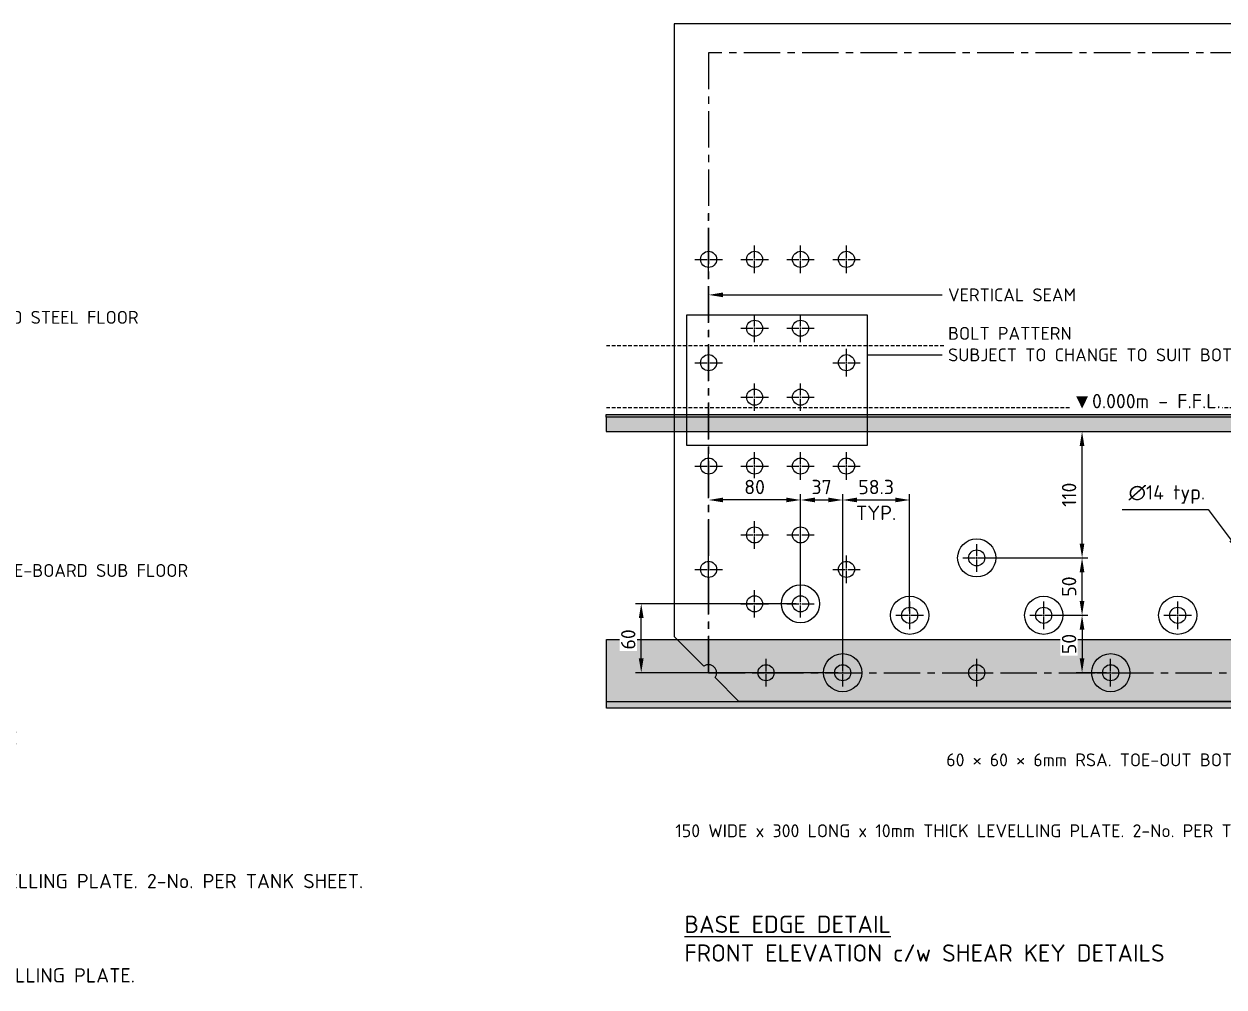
# Model space of a CAD drawing. Header units: millimetres. Extents: x -272986 to 200319, y -34579 to 49604.
# Drawn here: x 40461 to 41506, y -457 to 382 of the extents above; entities that cross this region are included whole.
import ezdxf
from ezdxf import colors
from ezdxf.entities.mleader import LeaderData, LeaderLine
from ezdxf.math import Vec2, Vec3

# ---------------------------------------------------------------- set-up
doc = ezdxf.new("R2010")
doc.units = ezdxf.units.MM
for name, pattern in [('CENTER', [50.8, 31.75, -6.35, 6.35, -6.35]), ('CENTER2', [28.575, 19.05, -3.175, 3.175, -3.175]), ('HIDDEN2', [4.7625, 3.175, -1.5875])]:
    doc.linetypes.add(name, pattern=pattern)
doc.layers.get('Defpoints').update_dxf_attribs({"color": 9})
for name, color, linetype in [('Bolt Holes', 7, 'Continuous'), ('CENTRE', 1, 'CENTER'), ('CENTRELINE', 1, 'CENTER'), ('X 1001 M', 8, 'HIDDEN2'), ('X 3001 D', 5, 'Continuous'), ('X 4001 T', 7, 'Continuous'), ('X 5001 H', 8, 'Continuous')]:
    doc.layers.add(name, color=color, linetype=linetype)
doc.layers.add('X 5999 H', color=7, linetype='Continuous', true_color=0xffffff)
doc.styles.add('BIT STD. 2.5', font='isocpeur.ttf', dxfattribs={"height": 2.5})
doc.styles.add('BIT STD. 3.0', font='isocpeur.ttf', dxfattribs={"height": 2.5})
doc.dimstyles.new('BIT STD. 2.5', dxfattribs={"dimtxt": 2.5, "dimasz": 2.5, "dimexe": 1, "dimexo": 0.75, "dimgap": 1, "dimtad": 1, "dimdec": 0, "dimdsep": 46, "dimtxsty": 'BIT STD. 2.5', "dimcen": 0, "dimadec": 0, "dimazin": 0, "dimtfac": 1, "dimtdec": 0, "dimtmove": 0, "dimatfit": 3, "dimfxl": 1, "dimtfill": 1, "dimlwd": -1, "dimlwe": -1, "dimarcsym": 0})
doc.dimstyles.new('BIT STD. 2.5.1', dxfattribs={"dimtxt": 2, "dimasz": 2.5, "dimexe": 1, "dimexo": 0.75, "dimgap": 1, "dimtad": 1, "dimtih": 1, "dimtoh": 1, "dimdec": 0, "dimdsep": 46, "dimtxsty": 'BIT STD. 2.5', "dimcen": 0, "dimadec": 0, "dimazin": 0, "dimtfac": 1, "dimtdec": 0, "dimtofl": 0, "dimtmove": 0, "dimatfit": 3, "dimfxl": 1, "dimtfill": 1, "dimlwd": -1, "dimlwe": -1, "dimarcsym": 0})
doc.dimstyles.new('BIT STD. 3.0', dxfattribs={"dimtxt": 3, "dimasz": 3, "dimexe": 1, "dimexo": 0.75, "dimgap": 1, "dimtad": 1, "dimdec": 0, "dimdsep": 46, "dimtxsty": 'BIT STD. 3.0', "dimcen": 0, "dimadec": 0, "dimazin": 0, "dimtfac": 1, "dimtdec": 0, "dimtmove": 0, "dimatfit": 3, "dimfxl": 1, "dimtfill": 1, "dimlwd": -1, "dimlwe": -1, "dimarcsym": 0})

# ---------------------------------------------------------------- blocks, each defined once
blk = doc.blocks.new('*U217')
at = {"layer": 'CENTRELINE', "color": 0, "linetype": 'CENTER2', "transparency": 16777216}
for p, q in [((0, 1.4), (0, 12)), ((-12, 0), (-1.4, 0)), ((1.4, 0), (12, 0)), ((0, -12), (0, -1.4))]:
    blk.add_line(p, q, dxfattribs=at)
at = {"layer": 'CENTRELINE', "color": 0, "linetype": 'Continuous', "transparency": 16777216}
for p, q in [((-0.7, 0), (0.7, 0)), ((0, -0.7), (0, 0.7))]:
    blk.add_line(p, q, dxfattribs=at)
blk = doc.blocks.new('14mm DIA HOLE')
blk.add_circle((0, 0), 7)
at = {"layer": 'CENTRELINE', "linetype": 'CENTER2'}
blk.add_blockref('*U217', (0, 0), dxfattribs=at)
blk = doc.blocks.new('*U330')
blk.add_line((-619.6, 0), (-2573.6, 0))
blk = doc.blocks.new('*U449')
blk.add_blockref('14mm DIA HOLE', (0, 0))
blk = doc.blocks.new('*U450')
at = {"color": 0, "linetype": 'ByBlock', "lineweight": -2, "transparency": 16777216}
for p in [(0, 0), (0, -90), (0, -180), (0, -270)]:
    blk.add_blockref('*U449', p, dxfattribs=at)
blk = doc.blocks.new('*U447')
blk.add_blockref('14mm DIA HOLE', (0, 0))
blk = doc.blocks.new('*U448')
at = {"color": 0, "linetype": 'ByBlock', "lineweight": -2, "transparency": 16777216}
for p in [(0, 0), (0, -90), (0, -180), (0, -270)]:
    blk.add_blockref('*U447', p, dxfattribs=at)
blk = doc.blocks.new('*U329')
blk.add_blockref('14mm DIA HOLE', (0, 0))
blk = doc.blocks.new('540 SDDS')
for p, q in [((2423.6, 25), (-30, 25)), ((-30, 25), (-30, -508.6))]:
    blk.add_line(p, q)
blk.add_lwpolyline([(26.4, -565), (5.6, -544.2, 0.866025), (-4.2, -534.4), (-30, -508.6)], format="xyb")
at = {"layer": 'Defpoints', "color": 1, "linetype": 'CENTER'}
blk.add_lwpolyline([(0, -540), (2450, -540), (2450, 0), (0, 0)], close=True, dxfattribs=at)
for name, p in [('*U448', (0, -180)), ('14mm DIA HOLE', (40, -180)), ('14mm DIA HOLE', (80, -180)), ('*U450', (120, -180)), ('14mm DIA HOLE', (40, -240)), ('14mm DIA HOLE', (80, -240)), ('14mm DIA HOLE', (40, -300)), ('14mm DIA HOLE', (80, -300)), ('14mm DIA HOLE', (40, -360)), ('14mm DIA HOLE', (80, -360)), ('14mm DIA HOLE', (40, -420)), ('14mm DIA HOLE', (80, -420)), ('14mm DIA HOLE', (40, -480)), ('14mm DIA HOLE', (80, -480)), ('14mm DIA HOLE', (50, -540)), ('14mm DIA HOLE', (116.7, -540)), ('*U330', (2600, -565))]:
    blk.add_blockref(name, p)
at = {"layer": 'Bolt Holes', "color": 0, "linetype": 'ByBlock', "lineweight": -2, "transparency": 16777216}
for p in [(233.4, -540), (350, -540)]:
    blk.add_blockref('*U329', p, dxfattribs=at)
blk = doc.blocks.new('*U349')
at = {"color": 112}
blk.add_circle((0, 0), 16.6, dxfattribs=at)
blk = doc.blocks.new('*U350')
at = {"color": 0, "linetype": 'ByBlock', "lineweight": -2, "transparency": 16777216}
blk.add_blockref('*U349', (0, 0), dxfattribs=at)
blk = doc.blocks.new('*U343')
at = {"color": 112}
blk.add_circle((0, 0), 16.6, dxfattribs=at)
blk = doc.blocks.new('*U344')
at = {"color": 0, "linetype": 'ByBlock', "lineweight": -2, "transparency": 16777216}
for p in [(0, 0), (233.334, 0)]:
    blk.add_blockref('*U343', p, dxfattribs=at)
blk = doc.blocks.new('*U345')
at = {"color": 112}
blk.add_circle((0, 0), 16.6, dxfattribs=at)
blk = doc.blocks.new('*U346')
at = {"color": 0, "linetype": 'ByBlock', "lineweight": -2, "transparency": 16777216}
blk.add_blockref('*U345', (0, 0), dxfattribs=at)
blk = doc.blocks.new('*U347')
at = {"color": 112}
blk.add_circle((0, 0), 16.6, dxfattribs=at)
blk = doc.blocks.new('*U348')
at = {"color": 0, "linetype": 'ByBlock', "lineweight": -2, "transparency": 16777216}
for p in [(0, 0), (233.334, 0)]:
    blk.add_blockref('*U347', p, dxfattribs=at)
blk = doc.blocks.new('*D357')
at = {"layer": 'Defpoints', "color": 0, "transparency": 16777216}
for p in [(40998.7, -122.8), (41137.4, -122.8), (41174.1, -182.8)]:
    blk.add_point(p, dxfattribs=at)
at = {"layer": 'X 3001 D', "color": 0, "transparency": 16777216}
for p, q in [((41133.6, -122.8), (40993.7, -122.8)), ((40998.7, -170.3), (40998.7, -135.3)), ((41170.3, -182.8), (40993.7, -182.8))]:
    blk.add_line(p, q, dxfattribs=at)
for points in [[(40996.6, -135.3), (41000.8, -135.3), (40998.7, -122.8)], [(40996.6, -170.3), (41000.8, -170.3), (40998.7, -182.8)]]:
    blk.add_solid(points, dxfattribs=at)
at = {"layer": 'X 3001 D', "color": 0, "transparency": 16777216, "insert": (40987.4, -153.8), "char_height": 12.5, "attachment_point": 5, "rotation": 90, "style": 'BIT STD. 2.5', "bg_fill": 3, "box_fill_scale": 1.1, "bg_fill_color": 256, "bg_fill_true_color": 13158600, "bg_fill_transparency": 0}
blk.add_mtext('60', dxfattribs=at)
blk = doc.blocks.new('*D356')
at = {"layer": 'Defpoints', "color": 0, "transparency": 16777216}
for p in [(41174.1, -32.4), (41137.4, -122.8), (41174.1, -182.8)]:
    blk.add_point(p, dxfattribs=at)
at = {"layer": 'X 3001 D', "color": 0, "transparency": 16777216}
for p, q in [((41137.4, -119.1), (41137.4, -27.4)), ((41174.1, -179.1), (41174.1, -27.4)), ((41149.9, -32.4), (41161.6, -32.4))]:
    blk.add_line(p, q, dxfattribs=at)
for points in [[(41149.9, -30.3), (41149.9, -34.4), (41137.4, -32.4)], [(41161.6, -30.3), (41161.6, -34.4), (41174.1, -32.4)]]:
    blk.add_solid(points, dxfattribs=at)
at = {"layer": 'X 3001 D', "color": 0, "transparency": 16777216, "insert": (41155.7, -21.1), "char_height": 12.5, "attachment_point": 5, "style": 'BIT STD. 2.5', "bg_fill": 3, "box_fill_scale": 1.1, "bg_fill_color": 256, "bg_fill_true_color": 13158600, "bg_fill_transparency": 0}
blk.add_mtext('37', dxfattribs=at)
blk = doc.blocks.new('*D355')
at = {"layer": 'Defpoints', "color": 0, "transparency": 16777216}
for p in [(41519.9, -77.2), (41528.3, -88.4)]:
    blk.add_point(p, dxfattribs=at)
at = {"layer": 'X 3001 D', "color": 0, "transparency": 16777216}
for p, q in [((41417.3, -40.8), (41492.3, -40.8)), ((41492.3, -40.8), (41512.3, -67.3))]:
    blk.add_line(p, q, dxfattribs=at)
blk.add_solid([(41514, -66), (41510.7, -68.5), (41519.9, -77.2)], dxfattribs=at)
at = {"layer": 'X 3001 D', "color": 0, "transparency": 16777216, "insert": (41452.3, -27.6), "char_height": 12.5, "attachment_point": 5, "style": 'BIT STD. 2.5', "bg_fill": 3, "box_fill_scale": 1.1, "bg_fill_color": 256, "bg_fill_true_color": 13158600, "bg_fill_transparency": 0}
blk.add_mtext(' ∅14 typ.', dxfattribs=at)
blk = doc.blocks.new('*D354')
at = {"layer": 'Defpoints', "color": 0, "transparency": 16777216}
for p in [(41290.8, 27.2), (41382.5, 27.2), (41302.8, -82.8)]:
    blk.add_point(p, dxfattribs=at)
at = {"layer": 'X 3001 D', "color": 0, "transparency": 16777216}
for p, q in [((41294.5, 27.2), (41387.5, 27.2)), ((41382.5, -70.3), (41382.5, 14.7)), ((41306.5, -82.8), (41387.5, -82.8))]:
    blk.add_line(p, q, dxfattribs=at)
for points in [[(41380.4, 14.7), (41384.5, 14.7), (41382.5, 27.2)], [(41380.4, -70.3), (41384.5, -70.3), (41382.5, -82.8)]]:
    blk.add_solid(points, dxfattribs=at)
at = {"layer": 'X 3001 D', "color": 0, "transparency": 16777216, "insert": (41371.2, -27.8), "char_height": 12.5, "attachment_point": 5, "rotation": 90, "style": 'BIT STD. 2.5', "bg_fill": 3, "box_fill_scale": 1.1, "bg_fill_color": 256, "bg_fill_true_color": 13158600, "bg_fill_transparency": 0}
blk.add_mtext('110', dxfattribs=at)
blk = doc.blocks.new('*D353')
at = {"layer": 'Defpoints', "color": 0, "transparency": 16777216}
for p in [(41290.8, -82.8), (41382.5, -82.8), (41349.1, -132.8)]:
    blk.add_point(p, dxfattribs=at)
at = {"layer": 'X 3001 D', "color": 0, "transparency": 16777216}
for p, q in [((41294.5, -82.8), (41387.5, -82.8)), ((41382.5, -120.3), (41382.5, -95.3)), ((41352.8, -132.8), (41387.5, -132.8))]:
    blk.add_line(p, q, dxfattribs=at)
for points in [[(41380.4, -95.3), (41384.5, -95.3), (41382.5, -82.8)], [(41380.4, -120.3), (41384.5, -120.3), (41382.5, -132.8)]]:
    blk.add_solid(points, dxfattribs=at)
at = {"layer": 'X 3001 D', "color": 0, "transparency": 16777216, "insert": (41371.2, -107.8), "char_height": 12.5, "attachment_point": 5, "rotation": 90, "style": 'BIT STD. 2.5', "bg_fill": 3, "box_fill_scale": 1.1, "bg_fill_color": 256, "bg_fill_true_color": 13158600, "bg_fill_transparency": 0}
blk.add_mtext('50', dxfattribs=at)
blk = doc.blocks.new('*D352')
at = {"layer": 'Defpoints', "color": 0, "transparency": 16777216}
for p in [(41232.4, -32.4), (41232.4, -132.8), (41174.1, -182.8)]:
    blk.add_point(p, dxfattribs=at)
at = {"layer": 'X 3001 D', "color": 0, "transparency": 16777216}
for p, q in [((41174.1, -179.1), (41174.1, -27.4)), ((41232.4, -129.1), (41232.4, -27.4)), ((41186.6, -32.4), (41219.9, -32.4))]:
    blk.add_line(p, q, dxfattribs=at)
for points in [[(41186.6, -30.3), (41186.6, -34.4), (41174.1, -32.4)], [(41219.9, -30.3), (41219.9, -34.4), (41232.4, -32.4)]]:
    blk.add_solid(points, dxfattribs=at)
at = {"layer": 'X 3001 D', "color": 0, "transparency": 16777216, "char_height": 12.5, "attachment_point": 5, "style": 'BIT STD. 2.5', "bg_fill": 3, "box_fill_scale": 1.1, "bg_fill_color": 256, "bg_fill_true_color": 13158600, "bg_fill_transparency": 0}
for s, insert in [('58.3', (41203.2, -21.1)), ('TYP.', (41203.2, -43.6))]:
    blk.add_mtext(s, dxfattribs=dict(at, insert=insert))
blk = doc.blocks.new('*D358')
at = {"layer": 'Defpoints', "color": 0, "transparency": 16777216}
blk.add_point((41296, 42.2), dxfattribs=at)
blk.add_point((41296, 42.2), dxfattribs=at)
at = {"layer": 'X 3001 D', "color": 0, "transparency": 16777216}
blk.add_line((41299.8, 42.2), (41501, 42.2), dxfattribs=at)
at = {"layer": 'X 3001 D', "color": 0, "transparency": 16777216, "insert": (41438.6, 53.6), "char_height": 12.5, "attachment_point": 5, "style": 'BIT STD. 3.0', "bg_fill": 3, "box_fill_scale": 1.1, "bg_fill_color": 256, "bg_fill_true_color": 13158600, "bg_fill_transparency": 0}
blk.add_mtext('{\\fArial|b0|i0|c0|p34;▼}0.000m - F.F.L.', dxfattribs=at)
at = {"layer": 'Defpoints', "color": 0, "transparency": 16777216}
blk.add_point((41371.3, 42.2), dxfattribs=at)
blk = doc.blocks.new('*D359')
at = {"layer": 'Defpoints', "color": 0, "transparency": 16777216}
for p in [(41349.1, -132.8), (41382.5, -182.8), (41407.4, -182.8)]:
    blk.add_point(p, dxfattribs=at)
at = {"layer": 'X 3001 D', "color": 0, "transparency": 16777216}
for p, q in [((41352.8, -132.8), (41387.5, -132.8)), ((41382.5, -145.3), (41382.5, -170.3)), ((41403.7, -182.8), (41377.5, -182.8))]:
    blk.add_line(p, q, dxfattribs=at)
for points in [[(41380.4, -145.3), (41384.5, -145.3), (41382.5, -132.8)], [(41380.4, -170.3), (41384.5, -170.3), (41382.5, -182.8)]]:
    blk.add_solid(points, dxfattribs=at)
at = {"layer": 'X 3001 D', "color": 0, "transparency": 16777216, "insert": (41371.2, -157.8), "char_height": 12.5, "attachment_point": 5, "rotation": 90, "style": 'BIT STD. 2.5', "bg_fill": 3, "box_fill_scale": 1.1, "bg_fill_color": 256, "bg_fill_true_color": 13158600, "bg_fill_transparency": 0}
blk.add_mtext('50', dxfattribs=at)
blk = doc.blocks.new('*D360')
at = {"layer": 'Defpoints', "color": 0, "transparency": 16777216}
for p in [(41057.4, -32.4), (41057.4, -34.6), (41137.4, -122.8)]:
    blk.add_point(p, dxfattribs=at)
at = {"layer": 'X 3001 D', "color": 0, "transparency": 16777216}
for p, q in [((41057.4, -30.9), (41057.4, -27.4)), ((41137.4, -119.1), (41137.4, -27.4)), ((41124.9, -32.4), (41069.9, -32.4))]:
    blk.add_line(p, q, dxfattribs=at)
for points in [[(41069.9, -30.3), (41069.9, -34.4), (41057.4, -32.4)], [(41124.9, -30.3), (41124.9, -34.4), (41137.4, -32.4)]]:
    blk.add_solid(points, dxfattribs=at)
at = {"layer": 'X 3001 D', "color": 0, "transparency": 16777216, "insert": (41097.4, -21.1), "char_height": 12.5, "attachment_point": 5, "style": 'BIT STD. 2.5', "bg_fill": 3, "box_fill_scale": 1.1, "bg_fill_color": 256, "bg_fill_true_color": 13158600, "bg_fill_transparency": 0}
blk.add_mtext('80', dxfattribs=at)
blk = doc.blocks.new('_None')

msp = doc.modelspace()

# ---------------------------------------------------------------- hatches: boundary and pattern name
at = {"layer": 'X 5001 H'}
h = msp.add_hatch(color=4, dxfattribs=at)
h.dxf.hatch_style = 1
h.paths.add_polyline_path([(42017.4766, 39.6772), (42017.4766, 42.1772), (40968.2534, 42.1772), (40968.2534, 39.6772)])
at = {"layer": 'X 5999 H'}
h = msp.add_hatch(color=9, dxfattribs=at)
h.dxf.hatch_style = 1
h.paths.add_polyline_path([(40968.3419, -213.8238), (42017.4766, -213.8238), (42017.4766, -153.8238), (40968.3419, -153.8238)])

# ---------------------------------------------------------------- linework, layer by layer
msp.add_line((40968.3419, -207.8238), (42017.4766, -207.8238))
msp.add_lwpolyline([(42017.4766, 39.6772), (40968.2534, 39.6772), (40968.2534, 42.1772), (42017.4766, 42.1772)])
at = {"layer": 'X 1001 M'}
for p, q in [((40968.3419, 102.1772), (42017.4766, 102.1772)), ((40968.3419, 48.1772), (42017.4766, 48.1772))]:
    msp.add_line(p, q, dxfattribs=at)

# ---------------------------------------------------------------- block references
for name, p in [('*U348', (41232.4172, -132.8228)), ('14mm DIA HOLE', (41232.4172, -132.8228)), ('*U350', (41349.0812, -132.8228)), ('14mm DIA HOLE', (41349.0812, -132.8228)), ('14mm DIA HOLE', (41465.7512, -132.8228)), ('*U344', (41174.0822, -182.8228))]:
    msp.add_blockref(name, p)

# ---------------------------------------------------------------- leaders
ml = msp.add_multileader_mtext('Standard')
ml.set_content('{\\C256;50 × 6mm FLAT BAR BOTTOM ANGLE JOINER}', color=256, style='BIT STD. 2.5')
ml.set_leader_properties(color=150)
ml.build(insert=Vec2(0, 0))
ml.multileader.update_dxf_attribs({"text_left_attachment_type": 2, "text_right_attachment_type": 2, "dogleg_length": 3, "arrow_head_size": 12.5, "scale": 5})
ctx = ml.context
ctx.base_point, ctx.scale, ctx.char_height, ctx.arrow_head_size, ctx.landing_gap_size, ctx.plane_origin = Vec3(40082.5577, 232.1587), 5, 11.25, 12.5, 5, Vec3(40003.9479, 94.1773)
ctx.left_attachment, ctx.right_attachment = 2, 2
notes = []
notes.append((ctx, [(0, (1, 1, 0), (40051.6117, 232.1587), (1, 0), 30.946, [(0, [(40003.9479, 102.0287)], 0, [])])]))
ctx.mtext.insert, ctx.mtext.width, ctx.mtext.defined_height, ctx.mtext.flow_direction = Vec3(40087.5577, 247.163), 190.650586, 30.0914, 5
ml = msp.add_multileader_mtext('Standard')
ml.set_content('{\\C256;EPOXY COATED MILD STEEL FLOOR}', color=256, style='BIT STD. 2.5')
ml.set_leader_properties(color=150)
ml.build(insert=Vec2(0, 0))
ml.multileader.update_dxf_attribs({"text_left_attachment_type": 2, "text_right_attachment_type": 2, "dogleg_length": 3, "arrow_head_size": 12.5, "scale": 5})
ctx = ml.context
ctx.base_point, ctx.scale, ctx.char_height, ctx.arrow_head_size, ctx.landing_gap_size, ctx.plane_origin = Vec3(40306.4338, 117.2981), 5, 11.25, 12.5, 5, Vec3(40265.3009, 40.9479)
ctx.left_attachment, ctx.right_attachment = 2, 2
notes.append((ctx, [(0, (1, 1, 0), (40291.4338, 117.2981), (1, 0), 15, [(0, [(40265.3009, 40.9479)], 0, [])])]))
ctx.mtext.insert, ctx.mtext.width, ctx.mtext.flow_direction = Vec3(40311.4338, 132.3023), 136.925639, 5
ml = msp.add_multileader_mtext('Standard')
ml.set_content('12.5mm THK. BITUMEN IMPREGNATED FIBRE-BOARD SUB FLOOR', color=256, style='BIT STD. 2.5')
ml.set_leader_properties(color=150)
ml.build(insert=Vec2(0, 0))
ml.multileader.update_dxf_attribs({"text_left_attachment_type": 2, "text_right_attachment_type": 2, "dogleg_length": 3, "arrow_head_size": 12.5, "scale": 5})
ctx = ml.context
ctx.base_point, ctx.scale, ctx.char_height, ctx.arrow_head_size, ctx.landing_gap_size, ctx.plane_origin = Vec3(40153.6607, -103.1781), 5, 11.25, 12.5, 5, Vec3(40138.6607, 28.3123)
ctx.left_attachment, ctx.right_attachment = 2, 2
notes.append((ctx, [(0, (1, 1, 0), (40138.6607, -103.1781), (1, 0), 15, [(0, [(40138.6607, 28.3123)], 0, [])])]))
ctx.mtext.insert, ctx.mtext.width, ctx.mtext.flow_direction = Vec3(40158.6607, -88.1739), 261.170287, 5
ctx.mtext.has_bg_fill, ctx.mtext.bg_color, ctx.mtext.bg_scale_factor, ctx.mtext.bg_transparency, ctx.mtext.use_window_bg_color = 1, -1073741824, 1.25, 0, 1
at = {"layer": 'X 4001 T', "color": 0}
ml = msp.add_multileader_mtext('Standard', dxfattribs=at)
ml.set_content('M20x200 THREADED BAR. 2-No. PER LEVELLING PLATE.', style='BIT STD. 2.5')
ml.set_leader_properties(color=150)
ml.build(insert=Vec2(0, 0))
ml.multileader.update_dxf_attribs({"text_right_attachment_type": 2, "dogleg_length": 3, "arrow_head_size": 12.5, "scale": 5})
ctx = ml.context
ctx.base_point, ctx.scale, ctx.char_height, ctx.arrow_head_size, ctx.landing_gap_size, ctx.plane_origin = Vec3(40119.4036, -446.4076), 5, 12.5, 12.5, 5, Vec3(39978.9384, -355.3702)
ctx.right_attachment = 2
notes.append((ctx, [(0, (1, 1, 0), (40103.2489, -446.4076), (1, 0), 16.1548, [(0, [(40063.1625, -446.4837), (40103.2489, -446.4076)], 0, [])])]))
ctx.mtext.insert, ctx.mtext.width, ctx.mtext.flow_direction = Vec3(40124.4036, -440.1528), 244.189547, 5
ctx.mtext.has_bg_fill, ctx.mtext.bg_color, ctx.mtext.bg_scale_factor, ctx.mtext.bg_transparency, ctx.mtext.use_window_bg_color = 1, -1073741824, 1.25, 0, 1
for ctx, leaders in notes:
    for number, flags, end, landing, length, lines in leaders:
        leader = LeaderData()
        leader.index, (leader.has_last_leader_line, leader.has_dogleg_vector, leader.attachment_direction) = number, flags
        leader.last_leader_point, leader.dogleg_vector, leader.dogleg_length = Vec3(end), Vec3(landing), length
        for number, points, colour, breaks in lines:
            line = LeaderLine()
            line.index, line.vertices, line.color, line.breaks = number, Vec3.list(points), colors.encode_raw_color(colour), breaks
            leader.lines.append(line)
        ctx.leaders.append(leader)

# ---------------------------------------------------------------- next in the draw order: linework, layer by layer
msp.add_line((40968.2534, 27.1772), (42017.4766, 27.1772))
at = {"color": 150}
msp.add_lwpolyline([(41038.2826, 128.9868), (41195.3847, 128.9868), (41195.3847, 15.1705), (41038.2826, 15.1705)], close=True, dxfattribs=at)
at = {"color": 112}
msp.add_circle((41137.3822, -122.8228), 16.5624, dxfattribs=at)

# ---------------------------------------------------------------- next in the draw order: block references
for name in ['*U346', '14mm DIA HOLE']:
    msp.add_blockref(name, (41290.7522, -82.8228))

# ---------------------------------------------------------------- next in the draw order: leaders
ml = msp.add_multileader_mtext('Standard')
ml.set_content('60 × 60 × 6mm RSA. TOE-IN BOTTOM ANGLE', color=256, style='BIT STD. 2.5')
ml.set_leader_properties(color=150)
ml.build(insert=Vec2(0, 0))
ml.multileader.update_dxf_attribs({"text_left_attachment_type": 2, "text_right_attachment_type": 2, "dogleg_length": 3, "arrow_head_size": 12.5, "scale": 5})
ctx = ml.context
ctx.base_point, ctx.scale, ctx.char_height, ctx.arrow_head_size, ctx.landing_gap_size, ctx.plane_origin = Vec3(40093.7287, 87.7202), 5, 11.25, 12.5, 5, Vec3(40082.2862, 253.4403)
ctx.left_attachment, ctx.right_attachment = 2, 2
notes = []
notes.append((ctx, [(1, (1, 1, 0), (40078.7287, 87.7202), (1, 0), 15, [(0, [(40043.7574, 48.048)], 0, [])])]))
ctx.mtext.insert, ctx.mtext.width, ctx.mtext.defined_height, ctx.mtext.flow_direction = Vec3(40098.7287, 102.7244), 159.206462, 28.9401, 5
ctx.mtext.has_bg_fill, ctx.mtext.bg_color, ctx.mtext.bg_scale_factor, ctx.mtext.bg_transparency, ctx.mtext.use_window_bg_color = 1, -1073741824, 1.25, 0, 1
ml = msp.add_multileader_mtext('Standard')
ml.set_content('60 × 60 × 6mm RSA. TOE-OUT BOTTOM ANGLE', color=256, style='BIT STD. 2.5')
ml.set_leader_properties(color=150)
ml.build(insert=Vec2(0, 0))
ml.multileader.update_dxf_attribs({"text_left_attachment_type": 2, "text_right_attachment_type": 2, "dogleg_length": 3, "arrow_head_size": 12.5, "scale": 5})
ctx = ml.context
ctx.base_point, ctx.scale, ctx.char_height, ctx.arrow_head_size, ctx.landing_gap_size, ctx.plane_origin = Vec3(40119.6634, -249.2171), 5, 11.25, 12.5, 5, Vec3(40108.2209, -130.3578)
ctx.left_attachment, ctx.right_attachment = 2, 2
notes.append((ctx, [(1, (1, 1, 0), (40104.6634, -249.2171), (1, 0), 15, [(0, [(39982.6721, -217.7915)], 0, [])])]))
ctx.mtext.insert, ctx.mtext.width, ctx.mtext.flow_direction = Vec3(40124.6634, -234.2128), 201.925536, 5
ctx.mtext.has_bg_fill, ctx.mtext.bg_color, ctx.mtext.bg_scale_factor, ctx.mtext.bg_transparency, ctx.mtext.use_window_bg_color = 1, -1073741824, 1.25, 0, 1
for ctx, leaders in notes:
    for number, flags, end, landing, length, lines in leaders:
        leader = LeaderData()
        leader.index, (leader.has_last_leader_line, leader.has_dogleg_vector, leader.attachment_direction) = number, flags
        leader.last_leader_point, leader.dogleg_vector, leader.dogleg_length = Vec3(end), Vec3(landing), length
        for number, points, colour, breaks in lines:
            line = LeaderLine()
            line.index, line.vertices, line.color, line.breaks = number, Vec3.list(points), colors.encode_raw_color(colour), breaks
            leader.lines.append(line)
        ctx.leaders.append(leader)

# ---------------------------------------------------------------- next in the draw order: linework, layer by layer
msp.add_lwpolyline([(42017.4766, -153.8238), (42017.4766, -213.8238), (40968.3419, -213.8238), (40968.3419, -153.8238)], close=True)

# ---------------------------------------------------------------- next in the draw order: dimensions: what is measured, and where the dimension line sits
at = {"layer": 'X 3001 D'}
dim = msp.add_linear_dim(base=(41382.4522, 27.1772), p1=(41302.7522, -82.8228), p2=(41290.7522, 27.1772), angle=90, dimstyle='BIT STD. 2.5', dxfattribs=at)
dim.commit()
dim.dimension.update_dxf_attribs({"geometry": '*D354', "text_midpoint": (41371.2022, -27.8228)})
dim = msp.add_diameter_dim_2p(p1=(41528.3081, -88.4062), p2=(41519.8642, -77.2393), text=' <> typ.', dimstyle='BIT STD. 2.5.1', dxfattribs=at)
dim.commit()
dim.dimension.update_dxf_attribs({"geometry": '*D355', "text_midpoint": (41452.2767, -40.7549), "dimtype": 163})

# ---------------------------------------------------------------- next in the draw order: leaders
ml = msp.add_multileader_mtext('Standard')
ml.set_content('{\\C256;INTERNAL PERIPHERAL MASTIC SEAL}', color=256, style='BIT STD. 2.5')
ml.set_leader_properties(color=150)
ml.build(insert=Vec2(0, 0))
ml.multileader.update_dxf_attribs({"text_left_attachment_type": 2, "text_right_attachment_type": 2, "dogleg_length": 3, "arrow_head_size": 12.5, "scale": 5})
ctx = ml.context
ctx.base_point, ctx.scale, ctx.char_height, ctx.arrow_head_size, ctx.landing_gap_size, ctx.plane_origin = Vec3(40083.0868, 158.6283), 5, 11.25, 12.5, 5, Vec3(40011.5133, 102.4861)
ctx.left_attachment, ctx.right_attachment = 2, 2
notes = []
notes.append((ctx, [(0, (1, 1, 0), (40068.0868, 158.6283), (1, 0), 15, [(0, [(40023.9632, 87.1129)], 0, [])])]))
ctx.mtext.insert, ctx.mtext.width, ctx.mtext.flow_direction = Vec3(40088.0868, 173.6325), 193.259522, 5
at = {"layer": 'X 4001 T', "color": 0}
ml = msp.add_multileader_mtext('Standard', dxfattribs=at)
ml.set_content('{\\C256;150 WIDE x 300 LONG x 10mm THICK LEVELLING PLATE. 2-No. PER TANK SHEET. }', style='BIT STD. 2.5')
ml.set_leader_properties(color=150)
ml.build(insert=Vec2(0, 0))
ml.multileader.update_dxf_attribs({"text_left_attachment_type": 2, "dogleg_length": 3, "arrow_head_size": 12.5, "scale": 5})
ctx = ml.context
ctx.base_point, ctx.scale, ctx.char_height, ctx.arrow_head_size, ctx.landing_gap_size, ctx.plane_origin = Vec3(40121.1496, -385.1328), 5, 12.5, 12.5, 5, Vec3(39979.6329, -511.4981)
ctx.left_attachment = 2
notes.append((ctx, [(0, (1, 1, 0), (40106.2286, -385.1328), (1, 0), 14.921, [(0, [(39898.4879, -228.3253), (40106.2286, -385.1328), (40106.2286, -385.1328)], 0, [])])]))
ctx.mtext.insert, ctx.mtext.width, ctx.mtext.defined_height, ctx.mtext.flow_direction = Vec3(40126.1496, -358.0447), 226.248566, 54.8388, 5
ctx.mtext.has_bg_fill, ctx.mtext.bg_color, ctx.mtext.bg_scale_factor, ctx.mtext.bg_transparency, ctx.mtext.use_window_bg_color = 1, -1027028792, 1.5, 0, 1
for ctx, leaders in notes:
    for number, flags, end, landing, length, lines in leaders:
        leader = LeaderData()
        leader.index, (leader.has_last_leader_line, leader.has_dogleg_vector, leader.attachment_direction) = number, flags
        leader.last_leader_point, leader.dogleg_vector, leader.dogleg_length = Vec3(end), Vec3(landing), length
        for number, points, colour, breaks in lines:
            line = LeaderLine()
            line.index, line.vertices, line.color, line.breaks = number, Vec3.list(points), colors.encode_raw_color(colour), breaks
            leader.lines.append(line)
        ctx.leaders.append(leader)

# ---------------------------------------------------------------- next in the draw order: hatches: boundary and pattern name
at = {"layer": 'X 5001 H'}
h = msp.add_hatch(dxfattribs=at)
h.set_pattern_fill('ANSI36', color=8, scale=0.75)
h.set_pattern_definition([(45, (-23036.455, -14220.5805), (1.26284852, 4.63044456), [5.953125, -1.190625, 0, -1.190625])])
h.paths.add_polyline_path([(42017.4766, 27.1772), (42017.4766, 39.6772), (40968.2534, 39.6772), (40968.2534, 27.1772)])

# ---------------------------------------------------------------- next in the draw order: linework, layer by layer
msp.add_lwpolyline([(42017.4766, 39.6772), (40968.2534, 39.6772), (40968.2534, 27.1772), (42017.4766, 27.1772)])

# ---------------------------------------------------------------- next in the draw order: block references
msp.add_blockref('540 SDDS', (41057.3822, 357.1772))

# ---------------------------------------------------------------- next in the draw order: texts
at = {"insert": (41036.3108, -414.4624), "char_height": 15, "attachment_point": 4, "style": 'BIT STD. 3.0', "bg_fill": 3, "box_fill_scale": 1.5, "bg_fill_color": 256, "bg_fill_transparency": 0}
msp.add_mtext_dynamic_manual_height_columns('{\\LBASE EDGE DETAIL\\P}FRONT ELEVATION c/w SHEAR KEY DETAILS{\\H1.83333x; }', width=420.25341, gutter_width=62.5, heights=[0], dxfattribs=at)

# ---------------------------------------------------------------- next in the draw order: leaders
at = {"layer": 'X 4001 T', "color": 0}
ml = msp.add_multileader_mtext('Standard', dxfattribs=at)
ml.set_content('M16 BOLT 1-No. PER LEVELLING PLATE', style='BIT STD. 2.5')
ml.set_leader_properties(color=150)
ml.build(insert=Vec2(0, 0))
ml.multileader.update_dxf_attribs({"text_left_attachment_type": 2, "dogleg_length": 3, "arrow_head_size": 12.5, "scale": 5})
ctx = ml.context
ctx.base_point, ctx.scale, ctx.char_height, ctx.arrow_head_size, ctx.landing_gap_size, ctx.plane_origin = Vec3(40123.0476, -313.0509), 5, 12.5, 12.5, 5, Vec3(39950.8514, -344.1252)
ctx.left_attachment = 2
notes = []
notes.append((ctx, [(0, (1, 1, 0), (40083.1146, -313.0509), (1, 0), 39.933, [(0, [(39964.0254, -234.4838), (40083.1146, -313.0509)], 0, [])])]))
ctx.mtext.insert, ctx.mtext.width, ctx.mtext.flow_direction = Vec3(40128.0476, -296.3795), 170.662912, 5
ctx.mtext.has_bg_fill, ctx.mtext.bg_color, ctx.mtext.bg_scale_factor, ctx.mtext.bg_transparency, ctx.mtext.use_window_bg_color = 1, -1073741824, 1.25, 0, 1
for ctx, leaders in notes:
    for number, flags, end, landing, length, lines in leaders:
        leader = LeaderData()
        leader.index, (leader.has_last_leader_line, leader.has_dogleg_vector, leader.attachment_direction) = number, flags
        leader.last_leader_point, leader.dogleg_vector, leader.dogleg_length = Vec3(end), Vec3(landing), length
        for number, points, colour, breaks in lines:
            line = LeaderLine()
            line.index, line.vertices, line.color, line.breaks = number, Vec3.list(points), colors.encode_raw_color(colour), breaks
            leader.lines.append(line)
        ctx.leaders.append(leader)

# ---------------------------------------------------------------- next in the draw order: dimensions: what is measured, and where the dimension line sits
at = {"layer": 'X 3001 D'}
dim = msp.add_linear_dim(base=(41382.4522, -82.8228), p1=(41349.0812, -132.8228), p2=(41290.7522, -82.8228), angle=90, dimstyle='BIT STD. 2.5', dxfattribs=at)
dim.commit()
dim.dimension.update_dxf_attribs({"geometry": '*D353', "text_midpoint": (41371.2022, -107.8228)})
dim = msp.add_linear_dim(base=(40998.6987, -122.8228), p1=(41174.0822, -182.8228), p2=(41137.3822, -122.8228), angle=90, dimstyle='BIT STD. 2.5', dxfattribs=at)
dim.commit()
dim.dimension.update_dxf_attribs({"geometry": '*D357', "text_midpoint": (40998.6987, -153.8238), "dimtype": 160})

# ---------------------------------------------------------------- next in the draw order: leaders
ml = msp.add_multileader_mtext('Standard')
ml.set_content('VERTICAL SEAM', color=256, style='BIT STD. 2.5')
ml.set_leader_properties(color=150)
ml.build(insert=Vec2(0, 0))
ml.multileader.update_dxf_attribs({"text_left_attachment_type": 2, "text_right_attachment_type": 2, "dogleg_length": 3, "arrow_head_size": 12.5, "scale": 5})
ctx = ml.context
ctx.base_point, ctx.scale, ctx.char_height, ctx.arrow_head_size, ctx.landing_gap_size, ctx.plane_origin = Vec3(41260.8056, 146.2568), 5, 11.25, 12.5, 5, Vec3(41331.3956, 331.6245)
ctx.left_attachment, ctx.right_attachment = 2, 2
notes = []
notes.append((ctx, [(1, (1, 1, 0), (41180.9236, 146.2568), (1, 0), 79.882, [(0, [(41057.3822, 146.2568)], 0, [])])]))
ctx.mtext.insert, ctx.mtext.width, ctx.mtext.flow_direction = Vec3(41265.8056, 151.8861), 116.389181, 5
ctx.mtext.has_bg_fill, ctx.mtext.bg_color, ctx.mtext.bg_scale_factor, ctx.mtext.bg_transparency, ctx.mtext.use_window_bg_color = 1, -1073741824, 1.25, 0, 1
ml = msp.add_multileader_mtext('Standard')
ml.set_content('BOLT PATTERN\\PSUBJECT TO CHANGE TO SUIT BOTTOM ANGLE', color=256, style='BIT STD. 2.5')
ml.set_leader_properties(color=150)
ml.set_arrow_properties(name='NONE')
ml.build(insert=Vec2(0, 0))
ml.multileader.update_dxf_attribs({"text_left_attachment_type": 2, "text_right_attachment_type": 2, "dogleg_length": 3, "arrow_head_size": 12.5, "scale": 5})
ctx = ml.context
ctx.base_point, ctx.scale, ctx.char_height, ctx.arrow_head_size, ctx.landing_gap_size, ctx.plane_origin = Vec3(41260.8056, 93.9814), 5, 11.25, 12.5, 5, Vec3(41331.3404, 329.0226)
ctx.left_attachment, ctx.right_attachment = 2, 2
notes.append((ctx, [(1, (1, 1, 0), (41217.6008, 93.9814), (1, 0), 43.2048, [(0, [(41195.3847, 93.9814)], 0, [])])]))
ctx.mtext.insert, ctx.mtext.width, ctx.mtext.flow_direction = Vec3(41265.8056, 118.3607), 186.152861, 5
ctx.mtext.has_bg_fill, ctx.mtext.bg_color, ctx.mtext.bg_scale_factor, ctx.mtext.bg_transparency, ctx.mtext.use_window_bg_color = 1, -1073741824, 1.25, 0, 1
ml = msp.add_multileader_mtext('Standard')
ml.set_content('60 × 60 × 6mm RSA. TOE-OUT BOTTOM ANGLE', color=256, style='BIT STD. 2.5')
ml.set_leader_properties(color=150)
ml.build(insert=Vec2(0, 0))
ml.multileader.update_dxf_attribs({"text_left_attachment_type": 2, "text_right_attachment_type": 2, "dogleg_length": 3, "arrow_head_size": 12.5, "scale": 5})
ctx = ml.context
ctx.base_point, ctx.scale, ctx.char_height, ctx.arrow_head_size, ctx.landing_gap_size, ctx.plane_origin = Vec3(41419.3088, -268.112), 5, 11.25, 12.5, 5, Vec3(41475.2889, -149.2527)
ctx.left_attachment, ctx.right_attachment, ctx.text_align_type = 2, 2, 2
notes.append((ctx, [(0, (1, 1, 0), (41615.3088, -268.112), (-1, 0), 15, [(0, [(41679.7338, -213.8238)], 0, [])])]))
ctx.mtext.insert, ctx.mtext.width, ctx.mtext.alignment, ctx.mtext.flow_direction = Vec3(41595.3088, -253.1078), 201.925536, 3, 5
ctx.mtext.has_bg_fill, ctx.mtext.bg_color, ctx.mtext.bg_scale_factor, ctx.mtext.bg_transparency, ctx.mtext.use_window_bg_color = 1, -1073741824, 1.25, 0, 1
for ctx, leaders in notes:
    for number, flags, end, landing, length, lines in leaders:
        leader = LeaderData()
        leader.index, (leader.has_last_leader_line, leader.has_dogleg_vector, leader.attachment_direction) = number, flags
        leader.last_leader_point, leader.dogleg_vector, leader.dogleg_length = Vec3(end), Vec3(landing), length
        for number, points, colour, breaks in lines:
            line = LeaderLine()
            line.index, line.vertices, line.color, line.breaks = number, Vec3.list(points), colors.encode_raw_color(colour), breaks
            leader.lines.append(line)
        ctx.leaders.append(leader)

# ---------------------------------------------------------------- next in the draw order: linework, layer by layer
at = {"layer": 'CENTRE'}
msp.add_line((41057.3822, -182.8228), (41057.3822, 217.0582), dxfattribs=at)

# ---------------------------------------------------------------- next in the draw order: dimensions: what is measured, and where the dimension line sits
at = {"layer": 'X 3001 D'}
dim = msp.add_ordinate_dim(feature_location=(41296.0012720487, 42.177249677), offset=(75.2933260398, 0), dtype=0, origin=(41296.0012720487, 42.177249677), text='{\\fArial|b0|i0|c0|p34;▼}<> - F.F.L.', dimstyle='BIT STD. 3.0', override={"dimdec": 3, "dimlfac": 0.001, "dimzin": 0, "dimpost": 'm'}, dxfattribs=at)
dim.commit()
dim.dimension.update_dxf_attribs({"geometry": '*D358', "text_midpoint": (41438.6402665742, 53.5594120235)})
dim = msp.add_linear_dim(base=(41174.0822, -32.3564), p1=(41137.3822, -122.8228), p2=(41174.0822, -182.8228), dimstyle='BIT STD. 2.5', dxfattribs=at)
dim.commit()
dim.dimension.update_dxf_attribs({"geometry": '*D356', "text_midpoint": (41155.7322, -21.1064)})
dim = msp.add_linear_dim(base=(41382.4522, -182.8228), p1=(41349.0812, -132.8228), p2=(41407.4162, -182.8228), angle=270, dimstyle='BIT STD. 2.5', dxfattribs=at)
dim.commit()
dim.dimension.update_dxf_attribs({"geometry": '*D359', "text_midpoint": (41371.2022, -157.8228)})

# ---------------------------------------------------------------- next in the draw order: leaders
ml = msp.add_multileader_mtext('Standard')
ml.set_content('{\\C256;150 WIDE x 300 LONG x 10mm THICK LEVELLING PLATE. 2-No. PER TANK SHEET. }', color=256, style='BIT STD. 2.5')
ml.set_leader_properties(color=150)
ml.build(insert=Vec2(0, 0))
ml.multileader.update_dxf_attribs({"text_left_attachment_type": 2, "text_right_attachment_type": 2, "dogleg_length": 3, "arrow_head_size": 12.5, "scale": 5})
ctx = ml.context
ctx.base_point, ctx.scale, ctx.char_height, ctx.arrow_head_size, ctx.landing_gap_size, ctx.plane_origin = Vec3(41380.5355, -339.2385), 5, 11.25, 12.5, 5, Vec3(41731.7755, -521.6438)
ctx.left_attachment, ctx.right_attachment, ctx.text_align_type = 2, 2, 2
notes = []
notes.append((ctx, [(0, (1, 1, 0), (41615.9105, -339.2385), (-1, 0), 15, [(0, [(41740.7492, -223.8238), (41615.9105, -339.2385), (41615.9105, -339.2385)], 0, [])])]))
ctx.mtext.insert, ctx.mtext.width, ctx.mtext.defined_height, ctx.mtext.alignment, ctx.mtext.flow_direction = Vec3(41595.9105, -314.8593), 226.248566, 54.8388, 3, 5
ctx.mtext.has_bg_fill, ctx.mtext.bg_color, ctx.mtext.bg_scale_factor, ctx.mtext.bg_transparency, ctx.mtext.use_window_bg_color = 1, -1073741824, 1.25, 0, 1
for ctx, leaders in notes:
    for number, flags, end, landing, length, lines in leaders:
        leader = LeaderData()
        leader.index, (leader.has_last_leader_line, leader.has_dogleg_vector, leader.attachment_direction) = number, flags
        leader.last_leader_point, leader.dogleg_vector, leader.dogleg_length = Vec3(end), Vec3(landing), length
        for number, points, colour, breaks in lines:
            line = LeaderLine()
            line.index, line.vertices, line.color, line.breaks = number, Vec3.list(points), colors.encode_raw_color(colour), breaks
            leader.lines.append(line)
        ctx.leaders.append(leader)

# ---------------------------------------------------------------- next in the draw order: dimensions: what is measured, and where the dimension line sits
dim = msp.add_linear_dim(base=(41057.3822, -32.3564), p1=(41137.3822, -122.8228), p2=(41057.3822, -34.6191), angle=180, dimstyle='BIT STD. 2.5', dxfattribs=at)
dim.commit()
dim.dimension.update_dxf_attribs({"geometry": '*D360', "text_midpoint": (41097.3822, -21.1064)})
dim = msp.add_linear_dim(base=(41232.4172, -32.3564), p1=(41174.0822, -182.8228), p2=(41232.4172, -132.8228), text='<>\\XTYP.', dimstyle='BIT STD. 2.5', override={"dimdec": 1}, dxfattribs=at)
dim.commit()
dim.dimension.update_dxf_attribs({"geometry": '*D352', "text_midpoint": (41203.2497, -32.3564), "dimtype": 160})

doc.saveas('drawing.dxf')
